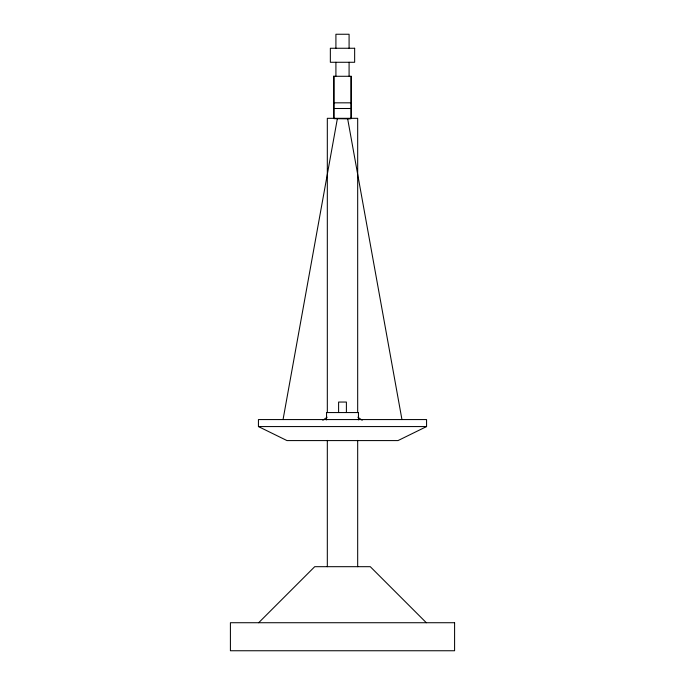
<?xml version="1.0" encoding="UTF-8"?>
<svg xmlns="http://www.w3.org/2000/svg" width="685" height="685" viewBox="0 0 685 685"><rect width="100%" height="100%" fill="white"/><g stroke="black" fill="none" stroke-linecap="round" stroke-linejoin="round"><path stroke-width="1.03" d="M351.148 76.283L351.148 118.573L349.359 118.762L333.852 118.573L333.852 76.223L333.852 118.573L351.148 118.573L351.148 76.283L333.852 76.283M283.051 419.562L337.354 118.728M258.673 622.725L314.723 566.683L370.277 566.683L426.327 622.725M322.806 420.248L327.087 417.216M426.567 426.567L398.002 440.583L286.998 440.583L258.433 426.567L258.433 419.562L426.567 419.562L426.567 426.567L258.433 426.567M333.852 102.827L351.148 102.827M333.852 108.495L351.148 108.495M357.912 417.216L362.194 420.248M347.646 118.728L401.949 419.562M358.46 419.914L358.46 412.558L326.539 412.558L326.539 419.914M357.681 412.593L357.681 118.317L327.319 118.317L327.319 412.593M357.681 440.412L357.681 566.683M349.085 48.258L349.085 34.25L335.915 34.25L335.915 48.258M349.085 62.275L349.085 76.018M346.396 412.558L346.396 402.052L338.604 402.052L338.604 412.558M335.915 62.275L335.915 76.018M327.319 440.412L327.319 566.683M354.65 48.258L330.35 48.258L330.35 62.275L354.65 62.275L354.65 48.258M454.592 622.725L230.408 622.725L230.408 650.75L454.592 650.75L454.592 622.725"/></g></svg>
